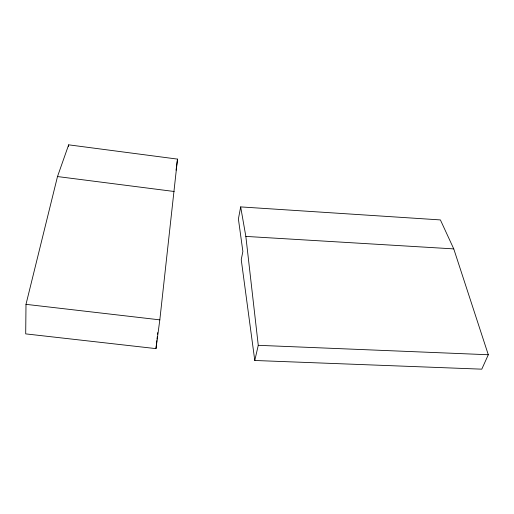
<?xml version="1.0" encoding="UTF-8"?>
<svg xmlns="http://www.w3.org/2000/svg" width="514" height="514" viewBox="0 0 514 514"><rect width="100%" height="100%" fill="white"/><g stroke="black" fill="none" stroke-linecap="round" stroke-linejoin="round"><path stroke-width="0.77" d="M25.996 304.346L25.7 333.882L155.973 348.62L159.822 319.856L177.503 159.109L68.664 144.832L57.497 176.553L25.996 304.346L159.822 319.856M68.6 146.413L68.664 144.832M155.973 348.62L156.86 340.641M157.033 339.047L157.303 336.651M157.567 334.261L157.74 332.661M176.058 170.185L176.366 167.815M176.572 166.228L177.503 159.109M240.674 206.904L238.4 218.964L242.871 251.449L241.239 259.673L254.777 360.481L481.785 369.168L488.3 354.744L453.759 248.892L440.402 219.921L240.674 206.904L245.846 236.408L258.266 345.318L254.777 360.481M258.266 345.318L488.3 354.744M245.846 236.408L453.759 248.892M57.497 176.553L174.182 191.497"/></g></svg>
